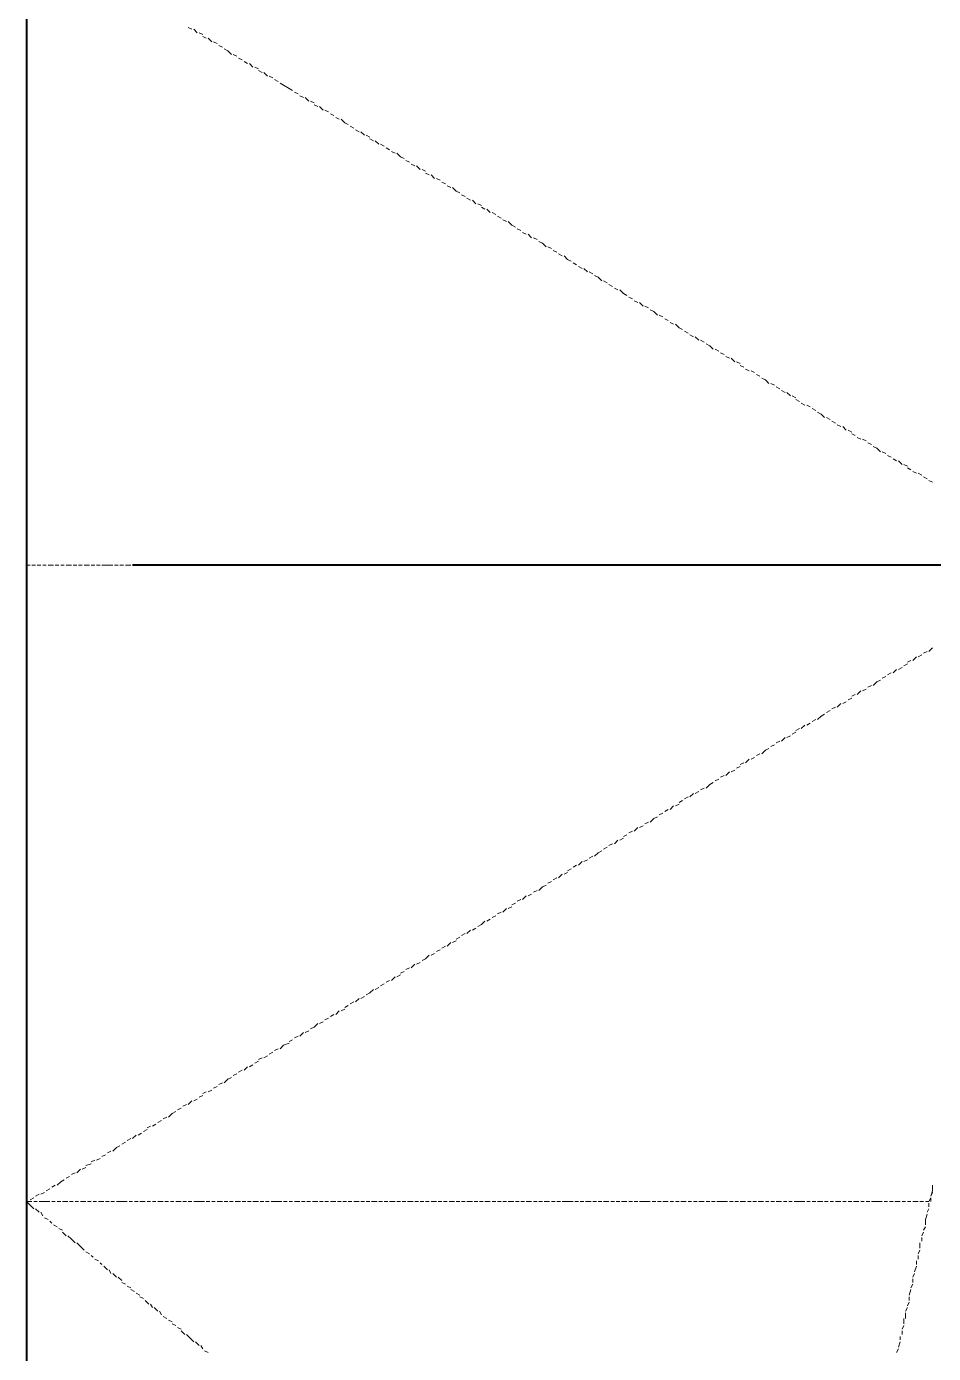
# Model space of a CAD drawing. Extents: x 8 to 21351, y 0 to 420.
# Drawn here: x 15631.99 to 15642.67, y 209.03 to 224.65 of the extents above; entities that cross this region are included whole.
import ezdxf

# ---------------------------------------------------------------- set-up
doc = ezdxf.new("R2010")
doc.units = 0

msp = doc.modelspace()

# ---------------------------------------------------------------- linework, layer by layer
at = {"color": 7, "lineweight": 40}
for p, q in [((15631.993, 262.065), (15631.993, 174.561)), ((15660.759, 218.313), (15633.242, 218.313))]:
    msp.add_line(p, q, dxfattribs=at)
at = {"color": 7, "lineweight": 5}
for p, q in [((15631.993, 224.6), (15631.993, 224.642)), ((15633.898, 224.642), (15633.941, 224.621)), ((15631.993, 224.536), (15631.993, 224.578)), ((15631.993, 224.451), (15631.993, 224.515)), ((15633.962, 224.621), (15634.004, 224.578)), ((15634.025, 224.578), (15634.068, 224.557)), ((15634.068, 224.536), (15634.11, 224.515)), ((15634.131, 224.515), (15634.174, 224.472)), ((15631.993, 224.388), (15631.993, 224.43)), ((15631.993, 224.324), (15631.993, 224.367)), ((15634.195, 224.472), (15634.237, 224.451)), ((15634.258, 224.43), (15634.301, 224.409)), ((15634.322, 224.388), (15634.364, 224.367)), ((15634.364, 224.367), (15634.406, 224.324)), ((15634.428, 224.324), (15634.47, 224.303)), ((15631.993, 224.24), (15631.993, 224.303)), ((15631.993, 224.176), (15631.993, 224.218)), ((15634.491, 224.282), (15634.533, 224.261)), ((15634.555, 224.24), (15634.597, 224.218)), ((15634.618, 224.218), (15634.66, 224.176)), ((15634.682, 224.176), (15634.724, 224.155)), ((15631.993, 224.113), (15631.993, 224.155)), ((15631.993, 224.028), (15631.993, 224.091)), ((15631.993, 223.964), (15631.993, 224.007)), ((15634.724, 224.134), (15634.766, 224.113)), ((15634.787, 224.113), (15634.83, 224.07)), ((15634.851, 224.07), (15634.893, 224.049)), ((15634.914, 224.028), (15634.957, 224.007)), ((15631.993, 223.901), (15631.993, 223.943)), ((15631.993, 223.816), (15631.993, 223.88)), ((15634.978, 223.986), (15635.02, 223.964)), ((15635.02, 223.964), (15635.084, 223.922)), ((15635.084, 223.922), (15635.126, 223.901)), ((15635.147, 223.88), (15635.19, 223.859)), ((15631.993, 223.753), (15631.993, 223.816)), ((15631.993, 223.689), (15631.993, 223.732)), ((15635.211, 223.838), (15635.253, 223.816)), ((15635.274, 223.816), (15635.317, 223.774)), ((15635.338, 223.774), (15635.38, 223.753)), ((15635.38, 223.732), (15635.422, 223.71)), ((15635.444, 223.71), (15635.486, 223.668)), ((15631.993, 223.626), (15631.993, 223.668)), ((15631.993, 223.541), (15631.993, 223.605)), ((15635.507, 223.668), (15635.549, 223.647)), ((15635.571, 223.626), (15635.613, 223.605)), ((15635.634, 223.583), (15635.676, 223.562)), ((15635.698, 223.562), (15635.74, 223.52)), ((15631.993, 223.478), (15631.993, 223.52)), ((15631.993, 223.414), (15631.993, 223.457)), ((15631.993, 223.329), (15631.993, 223.393)), ((15635.74, 223.52), (15635.782, 223.499)), ((15635.803, 223.478), (15635.846, 223.457)), ((15635.867, 223.435), (15635.909, 223.414)), ((15635.93, 223.414), (15635.973, 223.372)), ((15631.993, 223.266), (15631.993, 223.308)), ((15631.993, 223.202), (15631.993, 223.245)), ((15635.994, 223.372), (15636.036, 223.351)), ((15636.036, 223.329), (15636.079, 223.308)), ((15636.1, 223.308), (15636.142, 223.266)), ((15636.163, 223.266), (15636.206, 223.245)), ((15631.993, 223.118), (15631.993, 223.181)), ((15631.993, 223.054), (15631.993, 223.097)), ((15636.227, 223.224), (15636.269, 223.202)), ((15636.29, 223.181), (15636.333, 223.16)), ((15636.354, 223.16), (15636.396, 223.118)), ((15636.396, 223.118), (15636.438, 223.097)), ((15636.46, 223.076), (15636.502, 223.054)), ((15631.993, 222.991), (15631.993, 223.033)), ((15631.993, 222.906), (15631.993, 222.97)), ((15636.523, 223.033), (15636.565, 223.012)), ((15636.587, 223.012), (15636.629, 222.97)), ((15636.65, 222.97), (15636.692, 222.948)), ((15636.692, 222.927), (15636.735, 222.906)), ((15631.993, 222.843), (15631.993, 222.906)), ((15631.993, 222.779), (15631.993, 222.821)), ((15631.993, 222.716), (15631.993, 222.758)), ((15636.756, 222.906), (15636.798, 222.864)), ((15636.819, 222.864), (15636.862, 222.843)), ((15636.883, 222.821), (15636.925, 222.8)), ((15636.946, 222.779), (15636.989, 222.758)), ((15637.01, 222.758), (15637.052, 222.716)), ((15631.993, 222.631), (15631.993, 222.695)), ((15631.993, 222.567), (15631.993, 222.61)), ((15637.052, 222.716), (15637.095, 222.695)), ((15637.116, 222.673), (15637.158, 222.652)), ((15637.179, 222.631), (15637.222, 222.61)), ((15637.243, 222.61), (15637.285, 222.567)), ((15631.993, 222.504), (15631.993, 222.546)), ((15631.993, 222.419), (15631.993, 222.483)), ((15637.306, 222.567), (15637.349, 222.546)), ((15637.349, 222.525), (15637.391, 222.504)), ((15637.412, 222.504), (15637.454, 222.462)), ((15637.476, 222.462), (15637.518, 222.44)), ((15631.993, 222.356), (15631.993, 222.398)), ((15631.993, 222.292), (15631.993, 222.335)), ((15637.539, 222.419), (15637.581, 222.398)), ((15637.603, 222.377), (15637.645, 222.356)), ((15637.666, 222.356), (15637.708, 222.313)), ((15637.708, 222.313), (15637.751, 222.292)), ((15631.993, 222.208), (15631.993, 222.271)), ((15631.993, 222.144), (15631.993, 222.186)), ((15637.772, 222.271), (15637.814, 222.25)), ((15637.835, 222.229), (15637.878, 222.208)), ((15637.899, 222.208), (15637.941, 222.165)), ((15637.962, 222.165), (15638.005, 222.144)), ((15631.993, 222.081), (15631.993, 222.123)), ((15631.993, 221.996), (15631.993, 222.06)), ((15631.993, 221.933), (15631.993, 221.996)), ((15638.026, 222.123), (15638.068, 222.102)), ((15638.068, 222.102), (15638.111, 222.06)), ((15638.132, 222.06), (15638.174, 222.038)), ((15638.195, 222.017), (15638.238, 221.996)), ((15638.259, 221.975), (15638.301, 221.954)), ((15631.993, 221.869), (15631.993, 221.911)), ((15631.993, 221.805), (15631.993, 221.848)), ((15638.322, 221.954), (15638.365, 221.911)), ((15638.365, 221.911), (15638.407, 221.89)), ((15638.428, 221.869), (15638.47, 221.848)), ((15638.492, 221.827), (15638.534, 221.805)), ((15631.993, 221.721), (15631.993, 221.784)), ((15631.993, 221.657), (15631.993, 221.7)), ((15638.555, 221.805), (15638.597, 221.763)), ((15638.619, 221.763), (15638.661, 221.742)), ((15638.682, 221.721), (15638.724, 221.7)), ((15638.724, 221.7), (15638.767, 221.657)), ((15631.993, 221.594), (15631.993, 221.636)), ((15631.993, 221.509), (15631.993, 221.573)), ((15638.788, 221.657), (15638.83, 221.636)), ((15638.851, 221.615), (15638.894, 221.594)), ((15638.915, 221.573), (15638.957, 221.552)), ((15638.978, 221.552), (15639.021, 221.509)), ((15639.021, 221.509), (15639.063, 221.488)), ((15631.993, 221.446), (15631.993, 221.488)), ((15631.993, 221.382), (15631.993, 221.424)), ((15631.993, 221.298), (15631.993, 221.361)), ((15639.084, 221.467), (15639.127, 221.446)), ((15639.148, 221.424), (15639.19, 221.403)), ((15639.211, 221.403), (15639.254, 221.361)), ((15639.275, 221.361), (15639.317, 221.34)), ((15631.993, 221.234), (15631.993, 221.276)), ((15631.993, 221.17), (15631.993, 221.213)), ((15639.338, 221.319), (15639.381, 221.298)), ((15639.381, 221.298), (15639.423, 221.255)), ((15639.444, 221.255), (15639.486, 221.234)), ((15639.508, 221.213), (15639.55, 221.192)), ((15631.993, 221.086), (15631.993, 221.149)), ((15631.993, 221.022), (15631.993, 221.086)), ((15639.571, 221.17), (15639.613, 221.149)), ((15639.635, 221.149), (15639.677, 221.107)), ((15639.677, 221.107), (15639.719, 221.086)), ((15639.74, 221.065), (15639.783, 221.043)), ((15631.993, 220.959), (15631.993, 221.001)), ((15631.993, 220.895), (15631.993, 220.938)), ((15639.804, 221.022), (15639.846, 221.001)), ((15639.867, 221.001), (15639.91, 220.959)), ((15639.931, 220.959), (15639.973, 220.938)), ((15639.994, 220.917), (15640.037, 220.895)), ((15640.037, 220.895), (15640.079, 220.853)), ((15631.993, 220.811), (15631.993, 220.874)), ((15631.993, 220.747), (15631.993, 220.79)), ((15631.993, 220.684), (15631.993, 220.726)), ((15640.1, 220.853), (15640.143, 220.832)), ((15640.164, 220.811), (15640.206, 220.79)), ((15640.227, 220.768), (15640.27, 220.747)), ((15640.291, 220.747), (15640.333, 220.705)), ((15631.993, 220.599), (15631.993, 220.662)), ((15631.993, 220.536), (15631.993, 220.578)), ((15640.354, 220.705), (15640.397, 220.684)), ((15640.397, 220.662), (15640.439, 220.641)), ((15640.46, 220.62), (15640.502, 220.599)), ((15640.524, 220.599), (15640.566, 220.578)), ((15631.993, 220.472), (15631.993, 220.514)), ((15631.993, 220.387), (15631.993, 220.451)), ((15640.587, 220.557), (15640.629, 220.536)), ((15640.651, 220.514), (15640.693, 220.493)), ((15640.693, 220.493), (15640.735, 220.451)), ((15640.756, 220.451), (15640.799, 220.43)), ((15631.993, 220.324), (15631.993, 220.366)), ((15631.993, 220.26), (15631.993, 220.303)), ((15640.82, 220.409), (15640.862, 220.387)), ((15640.883, 220.366), (15640.926, 220.345)), ((15640.947, 220.345), (15640.989, 220.303)), ((15641.01, 220.303), (15641.053, 220.281)), ((15641.053, 220.26), (15641.095, 220.239)), ((15631.993, 220.176), (15631.993, 220.239)), ((15631.993, 220.112), (15631.993, 220.176)), ((15641.116, 220.218), (15641.159, 220.197)), ((15641.18, 220.197), (15641.222, 220.176)), ((15641.243, 220.155), (15641.286, 220.133)), ((15641.307, 220.112), (15641.349, 220.091)), ((15631.993, 220.049), (15631.993, 220.091)), ((15631.993, 219.985), (15631.993, 220.027)), ((15631.993, 219.9), (15631.993, 219.964)), ((15641.349, 220.091), (15641.391, 220.049)), ((15641.413, 220.049), (15641.455, 220.027)), ((15641.476, 220.006), (15641.518, 219.985)), ((15641.54, 219.964), (15641.582, 219.943)), ((15631.993, 219.837), (15631.993, 219.879)), ((15631.993, 219.774), (15631.993, 219.816)), ((15641.603, 219.943), (15641.645, 219.9)), ((15641.667, 219.9), (15641.709, 219.879)), ((15641.709, 219.858), (15641.751, 219.837)), ((15641.772, 219.816), (15641.815, 219.795)), ((15641.836, 219.795), (15641.878, 219.774)), ((15631.993, 219.689), (15631.993, 219.752)), ((15631.993, 219.625), (15631.993, 219.668)), ((15641.899, 219.752), (15641.942, 219.731)), ((15641.963, 219.71), (15642.005, 219.689)), ((15642.005, 219.689), (15642.048, 219.647)), ((15642.069, 219.647), (15642.111, 219.625)), ((15631.993, 219.562), (15631.993, 219.604)), ((15631.993, 219.477), (15631.993, 219.541)), ((15642.132, 219.604), (15642.175, 219.583)), ((15642.196, 219.562), (15642.238, 219.541)), ((15642.259, 219.541), (15642.302, 219.498)), ((15642.323, 219.498), (15642.365, 219.477)), ((15631.993, 219.414), (15631.993, 219.456)), ((15631.993, 219.35), (15631.993, 219.393)), ((15631.993, 219.266), (15631.993, 219.329)), ((15642.365, 219.456), (15642.407, 219.435)), ((15642.429, 219.414), (15642.471, 219.393)), ((15642.492, 219.393), (15642.534, 219.371)), ((15642.556, 219.35), (15642.598, 219.329)), ((15631.993, 219.202), (15631.993, 219.266)), ((15631.993, 219.138), (15631.993, 219.181)), ((15642.619, 219.308), (15642.661, 219.287)), ((15631.993, 219.075), (15631.993, 219.117)), ((15631.993, 218.99), (15631.993, 219.054)), ((15631.993, 218.927), (15631.993, 218.969)), ((15631.993, 218.863), (15631.993, 218.906)), ((15631.993, 218.779), (15631.993, 218.842)), ((15631.993, 218.715), (15631.993, 218.757)), ((15631.993, 218.652), (15631.993, 218.694)), ((15631.993, 218.567), (15631.993, 218.631)), ((15631.993, 218.504), (15631.993, 218.546)), ((15631.993, 218.44), (15631.993, 218.482)), ((15631.993, 218.355), (15631.993, 218.419)), ((15631.993, 218.313), (15631.993, 218.355)), ((15632.036, 218.313), (15631.993, 218.313)), ((15631.993, 218.313), (15631.993, 218.271)), ((15631.993, 218.25), (15631.993, 218.207)), ((15632.099, 218.313), (15632.057, 218.313)), ((15632.163, 218.313), (15632.12, 218.313)), ((15632.226, 218.313), (15632.184, 218.313)), ((15632.311, 218.313), (15632.247, 218.313)), ((15632.374, 218.313), (15632.332, 218.313)), ((15632.438, 218.313), (15632.396, 218.313)), ((15632.523, 218.313), (15632.459, 218.313)), ((15632.586, 218.313), (15632.544, 218.313)), ((15632.65, 218.313), (15632.607, 218.313)), ((15632.734, 218.313), (15632.671, 218.313)), ((15632.798, 218.313), (15632.755, 218.313)), ((15632.861, 218.313), (15632.819, 218.313)), ((15632.946, 218.313), (15632.882, 218.313)), ((15633.009, 218.313), (15632.946, 218.313)), ((15633.073, 218.313), (15633.031, 218.313)), ((15633.136, 218.313), (15633.094, 218.313)), ((15633.221, 218.313), (15633.158, 218.313)), ((15633.285, 218.313), (15633.242, 218.313)), ((15633.348, 218.313), (15633.306, 218.313)), ((15633.433, 218.313), (15633.369, 218.313)), ((15633.496, 218.313), (15633.454, 218.313)), ((15633.56, 218.313), (15633.517, 218.313)), ((15633.644, 218.313), (15633.581, 218.313)), ((15633.708, 218.313), (15633.666, 218.313)), ((15633.771, 218.313), (15633.729, 218.313)), ((15633.856, 218.313), (15633.793, 218.313)), ((15633.92, 218.313), (15633.856, 218.313)), ((15633.983, 218.313), (15633.941, 218.313)), ((15634.047, 218.313), (15634.004, 218.313)), ((15634.131, 218.313), (15634.068, 218.313)), ((15634.195, 218.313), (15634.152, 218.313)), ((15634.258, 218.313), (15634.216, 218.313)), ((15634.343, 218.313), (15634.279, 218.313)), ((15634.406, 218.313), (15634.364, 218.313)), ((15634.47, 218.313), (15634.428, 218.313)), ((15634.555, 218.313), (15634.491, 218.313)), ((15634.618, 218.313), (15634.576, 218.313)), ((15634.682, 218.313), (15634.639, 218.313)), ((15634.766, 218.313), (15634.703, 218.313)), ((15634.83, 218.313), (15634.766, 218.313)), ((15634.893, 218.313), (15634.851, 218.313)), ((15634.957, 218.313), (15634.914, 218.313)), ((15635.041, 218.313), (15634.978, 218.313)), ((15635.105, 218.313), (15635.063, 218.313)), ((15635.168, 218.313), (15635.126, 218.313)), ((15635.253, 218.313), (15635.19, 218.313)), ((15635.317, 218.313), (15635.274, 218.313)), ((15635.38, 218.313), (15635.338, 218.313)), ((15635.465, 218.313), (15635.401, 218.313)), ((15635.528, 218.313), (15635.486, 218.313)), ((15635.592, 218.313), (15635.549, 218.313)), ((15635.676, 218.313), (15635.613, 218.313)), ((15635.74, 218.313), (15635.676, 218.313)), ((15635.803, 218.313), (15635.761, 218.313)), ((15635.867, 218.313), (15635.825, 218.313)), ((15635.952, 218.313), (15635.888, 218.313)), ((15636.015, 218.313), (15635.973, 218.313)), ((15636.079, 218.313), (15636.036, 218.313)), ((15636.163, 218.313), (15636.1, 218.313)), ((15636.227, 218.313), (15636.184, 218.313)), ((15636.29, 218.313), (15636.248, 218.313)), ((15636.375, 218.313), (15636.311, 218.313)), ((15636.438, 218.313), (15636.396, 218.313)), ((15636.502, 218.313), (15636.46, 218.313)), ((15636.587, 218.313), (15636.523, 218.313)), ((15636.65, 218.313), (15636.587, 218.313)), ((15636.714, 218.313), (15636.671, 218.313)), ((15636.777, 218.313), (15636.735, 218.313)), ((15636.862, 218.313), (15636.798, 218.313)), ((15636.925, 218.313), (15636.883, 218.313)), ((15636.989, 218.313), (15636.946, 218.313)), ((15637.073, 218.313), (15637.01, 218.313)), ((15637.137, 218.313), (15637.095, 218.313)), ((15637.2, 218.313), (15637.158, 218.313)), ((15637.285, 218.313), (15637.222, 218.313)), ((15637.349, 218.313), (15637.306, 218.313)), ((15637.412, 218.313), (15637.37, 218.313)), ((15637.497, 218.313), (15637.433, 218.313)), ((15637.56, 218.313), (15637.497, 218.313)), ((15637.624, 218.313), (15637.581, 218.313)), ((15637.687, 218.313), (15637.645, 218.313)), ((15637.772, 218.313), (15637.708, 218.313)), ((15637.835, 218.313), (15637.793, 218.313)), ((15637.899, 218.313), (15637.857, 218.313)), ((15637.984, 218.313), (15637.92, 218.313)), ((15638.047, 218.313), (15638.005, 218.313)), ((15638.111, 218.313), (15638.068, 218.313)), ((15638.195, 218.313), (15638.132, 218.313)), ((15638.259, 218.313), (15638.216, 218.313)), ((15638.322, 218.313), (15638.28, 218.313)), ((15638.407, 218.313), (15638.343, 218.313)), ((15638.47, 218.313), (15638.407, 218.313)), ((15638.534, 218.313), (15638.492, 218.313)), ((15638.597, 218.313), (15638.555, 218.313)), ((15638.682, 218.313), (15638.619, 218.313)), ((15638.746, 218.313), (15638.703, 218.313)), ((15638.809, 218.313), (15638.767, 218.313)), ((15638.894, 218.313), (15638.83, 218.313)), ((15638.957, 218.313), (15638.915, 218.313)), ((15639.021, 218.313), (15638.978, 218.313)), ((15639.105, 218.313), (15639.042, 218.313)), ((15639.169, 218.313), (15639.127, 218.313)), ((15639.232, 218.313), (15639.19, 218.313)), ((15639.296, 218.313), (15639.254, 218.313)), ((15639.381, 218.313), (15639.317, 218.313)), ((15639.444, 218.313), (15639.402, 218.313)), ((15639.508, 218.313), (15639.465, 218.313)), ((15639.592, 218.313), (15639.529, 218.313)), ((15639.656, 218.313), (15639.613, 218.313)), ((15639.719, 218.313), (15639.677, 218.313)), ((15639.804, 218.313), (15639.74, 218.313)), ((15639.867, 218.313), (15639.825, 218.313)), ((15639.931, 218.313), (15639.889, 218.313)), ((15640.016, 218.313), (15639.952, 218.313)), ((15640.079, 218.313), (15640.037, 218.313)), ((15640.143, 218.313), (15640.1, 218.313)), ((15640.206, 218.313), (15640.164, 218.313)), ((15640.291, 218.313), (15640.227, 218.313)), ((15640.354, 218.313), (15640.312, 218.313)), ((15640.418, 218.313), (15640.375, 218.313)), ((15640.502, 218.313), (15640.439, 218.313)), ((15640.566, 218.313), (15640.524, 218.313)), ((15640.629, 218.313), (15640.587, 218.313)), ((15640.714, 218.313), (15640.651, 218.313)), ((15640.778, 218.313), (15640.735, 218.313)), ((15640.841, 218.313), (15640.799, 218.313)), ((15640.926, 218.313), (15640.862, 218.313)), ((15640.989, 218.313), (15640.947, 218.313)), ((15641.053, 218.313), (15641.01, 218.313)), ((15641.116, 218.313), (15641.074, 218.313)), ((15641.201, 218.313), (15641.137, 218.313)), ((15641.264, 218.313), (15641.222, 218.313)), ((15641.328, 218.313), (15641.286, 218.313)), ((15641.413, 218.313), (15641.349, 218.313)), ((15641.476, 218.313), (15641.434, 218.313)), ((15641.54, 218.313), (15641.497, 218.313)), ((15641.624, 218.313), (15641.561, 218.313)), ((15641.688, 218.313), (15641.645, 218.313)), ((15641.751, 218.313), (15641.709, 218.313)), ((15641.836, 218.313), (15641.772, 218.313)), ((15641.899, 218.313), (15641.836, 218.313)), ((15641.963, 218.313), (15641.921, 218.313)), ((15642.026, 218.313), (15641.984, 218.313)), ((15642.111, 218.313), (15642.048, 218.313)), ((15642.175, 218.313), (15642.132, 218.313)), ((15642.238, 218.313), (15642.196, 218.313)), ((15642.323, 218.313), (15642.259, 218.313)), ((15642.386, 218.313), (15642.344, 218.313)), ((15642.45, 218.313), (15642.407, 218.313)), ((15642.534, 218.313), (15642.471, 218.313)), ((15642.598, 218.313), (15642.556, 218.313)), ((15642.661, 218.313), (15642.619, 218.313)), ((15631.993, 218.186), (15631.993, 218.144)), ((15631.993, 218.123), (15631.993, 218.059)), ((15631.993, 218.038), (15631.993, 217.995)), ((15631.993, 217.974), (15631.993, 217.932)), ((15631.993, 217.911), (15631.993, 217.847)), ((15631.993, 217.826), (15631.993, 217.784)), ((15631.993, 217.763), (15631.993, 217.72)), ((15631.993, 217.699), (15631.993, 217.636)), ((15631.993, 217.636), (15631.993, 217.572)), ((15631.993, 217.551), (15631.993, 217.509)), ((15631.993, 217.488), (15631.993, 217.445)), ((15631.993, 217.424), (15631.993, 217.361)), ((15631.993, 217.339), (15631.993, 217.297)), ((15642.556, 217.276), (15642.598, 217.297)), ((15642.619, 217.297), (15642.661, 217.339)), ((15631.993, 217.276), (15631.993, 217.233)), ((15631.993, 217.212), (15631.993, 217.149)), ((15642.323, 217.128), (15642.365, 217.149)), ((15642.365, 217.17), (15642.407, 217.191)), ((15642.429, 217.191), (15642.471, 217.233)), ((15642.492, 217.233), (15642.534, 217.255)), ((15631.993, 217.128), (15631.993, 217.085)), ((15631.993, 217.064), (15631.993, 217.022)), ((15631.993, 217.001), (15631.993, 216.937)), ((15642.069, 216.98), (15642.111, 217.001)), ((15642.132, 217.022), (15642.175, 217.043)), ((15642.196, 217.043), (15642.238, 217.085)), ((15642.259, 217.085), (15642.302, 217.107)), ((15631.993, 216.916), (15631.993, 216.874)), ((15631.993, 216.852), (15631.993, 216.81)), ((15641.772, 216.789), (15641.815, 216.831)), ((15641.836, 216.831), (15641.878, 216.852)), ((15641.899, 216.874), (15641.942, 216.895)), ((15641.963, 216.895), (15642.005, 216.937)), ((15642.005, 216.937), (15642.048, 216.958)), ((15631.993, 216.789), (15631.993, 216.726)), ((15631.993, 216.726), (15631.993, 216.662)), ((15641.54, 216.641), (15641.582, 216.683)), ((15641.603, 216.683), (15641.645, 216.704)), ((15641.667, 216.726), (15641.709, 216.747)), ((15641.709, 216.768), (15641.751, 216.789)), ((15631.993, 216.641), (15631.993, 216.599)), ((15631.993, 216.577), (15631.993, 216.535)), ((15631.993, 216.514), (15631.993, 216.45)), ((15641.307, 216.493), (15641.349, 216.535)), ((15641.349, 216.535), (15641.391, 216.556)), ((15641.413, 216.577), (15641.455, 216.599)), ((15641.476, 216.62), (15641.518, 216.641)), ((15631.993, 216.429), (15631.993, 216.387)), ((15631.993, 216.366), (15631.993, 216.323)), ((15641.053, 216.366), (15641.095, 216.387)), ((15641.116, 216.387), (15641.159, 216.429)), ((15641.18, 216.429), (15641.222, 216.45)), ((15641.243, 216.471), (15641.286, 216.493)), ((15631.993, 216.302), (15631.993, 216.239)), ((15631.993, 216.218), (15631.993, 216.175)), ((15640.756, 216.175), (15640.799, 216.196)), ((15640.82, 216.218), (15640.862, 216.239)), ((15640.883, 216.239), (15640.926, 216.281)), ((15640.947, 216.281), (15640.989, 216.302)), ((15641.01, 216.323), (15641.053, 216.345)), ((15631.993, 216.154), (15631.993, 216.112)), ((15631.993, 216.09), (15631.993, 216.027)), ((15640.524, 216.027), (15640.566, 216.048)), ((15640.587, 216.069), (15640.629, 216.09)), ((15640.651, 216.09), (15640.693, 216.133)), ((15640.693, 216.133), (15640.735, 216.154)), ((15631.993, 216.006), (15631.993, 215.964)), ((15631.993, 215.942), (15631.993, 215.9)), ((15640.291, 215.879), (15640.333, 215.9)), ((15640.354, 215.921), (15640.397, 215.942)), ((15640.397, 215.964), (15640.439, 215.985)), ((15640.46, 215.985), (15640.502, 216.027)), ((15631.993, 215.879), (15631.993, 215.815)), ((15631.993, 215.815), (15631.993, 215.752)), ((15631.993, 215.731), (15631.993, 215.688)), ((15639.994, 215.688), (15640.037, 215.731)), ((15640.037, 215.731), (15640.079, 215.752)), ((15640.1, 215.773), (15640.143, 215.794)), ((15640.164, 215.815), (15640.206, 215.836)), ((15640.227, 215.836), (15640.27, 215.879)), ((15631.993, 215.667), (15631.993, 215.625)), ((15631.993, 215.604), (15631.993, 215.54)), ((15639.74, 215.561), (15639.783, 215.583)), ((15639.804, 215.583), (15639.846, 215.625)), ((15639.867, 215.625), (15639.91, 215.646)), ((15639.931, 215.667), (15639.973, 215.688)), ((15631.993, 215.519), (15631.993, 215.477)), ((15631.993, 215.456), (15631.993, 215.413)), ((15639.508, 215.413), (15639.55, 215.434)), ((15639.571, 215.434), (15639.613, 215.477)), ((15639.635, 215.477), (15639.677, 215.498)), ((15639.677, 215.519), (15639.719, 215.54)), ((15631.993, 215.392), (15631.993, 215.328)), ((15631.993, 215.307), (15631.993, 215.265)), ((15639.275, 215.265), (15639.317, 215.286)), ((15639.338, 215.286), (15639.381, 215.328)), ((15639.381, 215.328), (15639.423, 215.35)), ((15639.444, 215.371), (15639.486, 215.392)), ((15631.993, 215.244), (15631.993, 215.202)), ((15631.993, 215.18), (15631.993, 215.117)), ((15639.021, 215.117), (15639.063, 215.138)), ((15639.084, 215.159), (15639.127, 215.18)), ((15639.148, 215.18), (15639.19, 215.223)), ((15639.211, 215.223), (15639.254, 215.244)), ((15631.993, 215.096), (15631.993, 215.053)), ((15631.993, 215.032), (15631.993, 214.99)), ((15631.993, 214.969), (15631.993, 214.905)), ((15638.724, 214.926), (15638.767, 214.947)), ((15638.788, 214.969), (15638.83, 214.99)), ((15638.851, 215.011), (15638.894, 215.032)), ((15638.915, 215.032), (15638.957, 215.075)), ((15638.978, 215.075), (15639.021, 215.096)), ((15631.993, 214.905), (15631.993, 214.842)), ((15631.993, 214.821), (15631.993, 214.778)), ((15638.492, 214.778), (15638.534, 214.821)), ((15638.555, 214.821), (15638.597, 214.842)), ((15638.619, 214.863), (15638.661, 214.884)), ((15638.682, 214.884), (15638.724, 214.926)), ((15631.993, 214.757), (15631.993, 214.715)), ((15631.993, 214.693), (15631.993, 214.63)), ((15638.259, 214.63), (15638.301, 214.672)), ((15638.322, 214.672), (15638.365, 214.693)), ((15638.365, 214.715), (15638.407, 214.736)), ((15638.428, 214.757), (15638.47, 214.778)), ((15631.993, 214.609), (15631.993, 214.566)), ((15631.993, 214.545), (15631.993, 214.503)), ((15631.993, 214.482), (15631.993, 214.418)), ((15637.962, 214.461), (15638.005, 214.482)), ((15638.026, 214.482), (15638.068, 214.524)), ((15638.068, 214.524), (15638.111, 214.545)), ((15638.132, 214.566), (15638.174, 214.588)), ((15638.195, 214.609), (15638.238, 214.63)), ((15631.993, 214.397), (15631.993, 214.355)), ((15631.993, 214.334), (15631.993, 214.291)), ((15637.708, 214.312), (15637.751, 214.334)), ((15637.772, 214.355), (15637.814, 214.376)), ((15637.835, 214.376), (15637.878, 214.418)), ((15637.899, 214.418), (15637.941, 214.44)), ((15631.993, 214.27), (15631.993, 214.207)), ((15631.993, 214.185), (15631.993, 214.143)), ((15637.476, 214.164), (15637.518, 214.185)), ((15637.539, 214.207), (15637.581, 214.228)), ((15637.603, 214.228), (15637.645, 214.27)), ((15637.666, 214.27), (15637.708, 214.291)), ((15631.993, 214.122), (15631.993, 214.08)), ((15631.993, 214.059), (15631.993, 213.995)), ((15637.179, 213.974), (15637.222, 214.016)), ((15637.243, 214.016), (15637.285, 214.037)), ((15637.306, 214.059), (15637.349, 214.08)), ((15637.349, 214.08), (15637.391, 214.122)), ((15637.412, 214.122), (15637.454, 214.143)), ((15631.993, 213.995), (15631.993, 213.931)), ((15631.993, 213.91), (15631.993, 213.868)), ((15636.946, 213.826), (15636.989, 213.868)), ((15637.01, 213.868), (15637.052, 213.889)), ((15637.052, 213.91), (15637.095, 213.931)), ((15637.116, 213.953), (15637.158, 213.974)), ((15631.993, 213.847), (15631.993, 213.804)), ((15631.993, 213.783), (15631.993, 213.72)), ((15631.993, 213.699), (15631.993, 213.656)), ((15636.692, 213.678), (15636.735, 213.72)), ((15636.756, 213.72), (15636.798, 213.741)), ((15636.819, 213.762), (15636.862, 213.783)), ((15636.883, 213.804), (15636.925, 213.826)), ((15631.993, 213.635), (15631.993, 213.593)), ((15631.993, 213.572), (15631.993, 213.508)), ((15636.46, 213.55), (15636.502, 213.572)), ((15636.523, 213.572), (15636.565, 213.614)), ((15636.587, 213.614), (15636.629, 213.635)), ((15636.65, 213.656), (15636.692, 213.678)), ((15631.993, 213.487), (15631.993, 213.445)), ((15631.993, 213.423), (15631.993, 213.381)), ((15636.227, 213.402), (15636.269, 213.423)), ((15636.29, 213.423), (15636.333, 213.466)), ((15636.354, 213.466), (15636.396, 213.487)), ((15636.396, 213.508), (15636.438, 213.529)), ((15631.993, 213.36), (15631.993, 213.297)), ((15631.993, 213.275), (15631.993, 213.233)), ((15635.93, 213.212), (15635.973, 213.233)), ((15635.994, 213.254), (15636.036, 213.275)), ((15636.036, 213.275), (15636.079, 213.318)), ((15636.1, 213.318), (15636.142, 213.339)), ((15636.163, 213.36), (15636.206, 213.381)), ((15631.993, 213.212), (15631.993, 213.169)), ((15631.993, 213.148), (15631.993, 213.085)), ((15631.993, 213.085), (15631.993, 213.021)), ((15635.698, 213.064), (15635.74, 213.085)), ((15635.74, 213.106), (15635.782, 213.127)), ((15635.803, 213.148), (15635.846, 213.169)), ((15635.867, 213.169), (15635.909, 213.212)), ((15631.993, 213), (15631.993, 212.958)), ((15631.993, 212.937), (15631.993, 212.894)), ((15635.38, 212.873), (15635.422, 212.916)), ((15635.444, 212.916), (15635.486, 212.937)), ((15635.507, 212.958), (15635.549, 212.979)), ((15635.571, 213), (15635.613, 213.021)), ((15635.634, 213.021), (15635.676, 213.064)), ((15631.993, 212.873), (15631.993, 212.81)), ((15631.993, 212.788), (15631.993, 212.746)), ((15635.147, 212.746), (15635.19, 212.767)), ((15635.211, 212.767), (15635.253, 212.81)), ((15635.274, 212.81), (15635.317, 212.831)), ((15635.338, 212.852), (15635.38, 212.873)), ((15631.993, 212.725), (15631.993, 212.683)), ((15631.993, 212.661), (15631.993, 212.598)), ((15634.914, 212.598), (15634.957, 212.619)), ((15634.978, 212.619), (15635.02, 212.661)), ((15635.02, 212.661), (15635.084, 212.683)), ((15635.084, 212.704), (15635.126, 212.725)), ((15631.993, 212.577), (15631.993, 212.535)), ((15631.993, 212.513), (15631.993, 212.471)), ((15631.993, 212.45), (15631.993, 212.386)), ((15634.682, 212.45), (15634.724, 212.471)), ((15634.724, 212.492), (15634.766, 212.513)), ((15634.787, 212.513), (15634.83, 212.535)), ((15634.851, 212.556), (15634.893, 212.577)), ((15631.993, 212.365), (15631.993, 212.323)), ((15631.993, 212.302), (15631.993, 212.259)), ((15634.428, 212.302), (15634.47, 212.323)), ((15634.491, 212.344), (15634.533, 212.365)), ((15634.555, 212.365), (15634.597, 212.407)), ((15634.618, 212.407), (15634.66, 212.429)), ((15631.993, 212.238), (15631.993, 212.175)), ((15631.993, 212.175), (15631.993, 212.111)), ((15634.195, 212.154), (15634.237, 212.175)), ((15634.258, 212.196), (15634.301, 212.217)), ((15634.322, 212.217), (15634.364, 212.259)), ((15634.364, 212.259), (15634.406, 212.28)), ((15631.993, 212.09), (15631.993, 212.048)), ((15631.993, 212.026), (15631.993, 211.984)), ((15633.898, 211.963), (15633.941, 212.005)), ((15633.962, 212.005), (15634.004, 212.026)), ((15634.025, 212.048), (15634.068, 212.069)), ((15634.068, 212.09), (15634.11, 212.111)), ((15634.131, 212.111), (15634.174, 212.132)), ((15631.993, 211.963), (15631.993, 211.899)), ((15631.993, 211.878), (15631.993, 211.836)), ((15633.666, 211.815), (15633.708, 211.857)), ((15633.708, 211.857), (15633.75, 211.878)), ((15633.771, 211.899), (15633.814, 211.921)), ((15633.835, 211.942), (15633.877, 211.963)), ((15631.993, 211.815), (15631.993, 211.773)), ((15631.993, 211.751), (15631.993, 211.688)), ((15631.993, 211.667), (15631.993, 211.624)), ((15633.369, 211.645), (15633.412, 211.667)), ((15633.412, 211.688), (15633.454, 211.709)), ((15633.475, 211.709), (15633.517, 211.73)), ((15633.539, 211.751), (15633.581, 211.773)), ((15633.602, 211.794), (15633.644, 211.815)), ((15631.993, 211.603), (15631.993, 211.561)), ((15631.993, 211.54), (15631.993, 211.476)), ((15633.115, 211.497), (15633.158, 211.518)), ((15633.179, 211.54), (15633.221, 211.561)), ((15633.242, 211.561), (15633.285, 211.603)), ((15633.306, 211.603), (15633.348, 211.624)), ((15631.993, 211.455), (15631.993, 211.413)), ((15631.993, 211.392), (15631.993, 211.349)), ((15632.882, 211.349), (15632.925, 211.37)), ((15632.946, 211.392), (15632.988, 211.413)), ((15633.009, 211.413), (15633.052, 211.455)), ((15633.052, 211.455), (15633.094, 211.476)), ((15631.993, 211.328), (15631.993, 211.264)), ((15631.993, 211.264), (15631.993, 211.201)), ((15632.586, 211.159), (15632.628, 211.201)), ((15632.65, 211.201), (15632.692, 211.222)), ((15632.692, 211.243), (15632.755, 211.264)), ((15632.755, 211.286), (15632.798, 211.307)), ((15632.819, 211.307), (15632.861, 211.328)), ((15631.993, 211.18), (15631.993, 211.137)), ((15631.993, 211.116), (15631.993, 211.074)), ((15631.993, 211.053), (15631.993, 210.989)), ((15632.353, 211.011), (15632.396, 211.053)), ((15632.396, 211.053), (15632.438, 211.074)), ((15632.459, 211.095), (15632.501, 211.116)), ((15632.523, 211.137), (15632.565, 211.159)), ((15631.993, 210.968), (15631.993, 210.926)), ((15631.993, 210.905), (15631.993, 210.862)), ((15632.099, 210.883), (15632.142, 210.905)), ((15632.163, 210.905), (15632.205, 210.926)), ((15632.226, 210.947), (15632.269, 210.968)), ((15632.29, 210.989), (15632.332, 211.011)), ((15642.661, 210.947), (15642.64, 210.883)), ((15642.64, 210.883), (15642.661, 210.926)), ((15642.661, 211.011), (15642.661, 210.968)), ((15642.661, 210.947), (15642.661, 210.989)), ((15631.993, 210.841), (15631.993, 210.778)), ((15631.993, 210.82), (15632.057, 210.82)), ((15632.036, 210.778), (15631.993, 210.82)), ((15631.993, 210.82), (15632.036, 210.82)), ((15631.993, 210.756), (15631.993, 210.714)), ((15632.036, 210.841), (15632.078, 210.862)), ((15632.078, 210.735), (15632.036, 210.778)), ((15632.078, 210.82), (15632.12, 210.82)), ((15632.142, 210.693), (15632.099, 210.735)), ((15632.142, 210.82), (15632.205, 210.82)), ((15632.205, 210.82), (15632.269, 210.82)), ((15632.29, 210.82), (15632.332, 210.82)), ((15632.353, 210.82), (15632.396, 210.82)), ((15632.417, 210.82), (15632.48, 210.82)), ((15632.501, 210.82), (15632.544, 210.82)), ((15632.565, 210.82), (15632.607, 210.82)), ((15632.628, 210.82), (15632.692, 210.82)), ((15632.713, 210.82), (15632.755, 210.82)), ((15632.777, 210.82), (15632.819, 210.82)), ((15632.84, 210.82), (15632.904, 210.82)), ((15632.925, 210.82), (15632.967, 210.82)), ((15632.988, 210.82), (15633.031, 210.82)), ((15633.052, 210.82), (15633.115, 210.82)), ((15633.115, 210.82), (15633.179, 210.82)), ((15633.2, 210.82), (15633.242, 210.82)), ((15633.263, 210.82), (15633.306, 210.82)), ((15633.327, 210.82), (15633.39, 210.82)), ((15633.412, 210.82), (15633.454, 210.82)), ((15633.475, 210.82), (15633.517, 210.82)), ((15633.539, 210.82), (15633.602, 210.82)), ((15633.623, 210.82), (15633.666, 210.82)), ((15633.687, 210.82), (15633.729, 210.82)), ((15633.75, 210.82), (15633.814, 210.82)), ((15633.835, 210.82), (15633.877, 210.82)), ((15633.898, 210.82), (15633.941, 210.82)), ((15633.962, 210.82), (15634.025, 210.82)), ((15634.025, 210.82), (15634.089, 210.82)), ((15634.11, 210.82), (15634.152, 210.82)), ((15634.174, 210.82), (15634.216, 210.82)), ((15634.237, 210.82), (15634.301, 210.82)), ((15634.322, 210.82), (15634.364, 210.82)), ((15634.385, 210.82), (15634.428, 210.82)), ((15634.449, 210.82), (15634.512, 210.82)), ((15634.533, 210.82), (15634.576, 210.82)), ((15634.597, 210.82), (15634.639, 210.82)), ((15634.66, 210.82), (15634.724, 210.82)), ((15634.745, 210.82), (15634.787, 210.82)), ((15634.809, 210.82), (15634.851, 210.82)), ((15634.872, 210.82), (15634.936, 210.82)), ((15634.936, 210.82), (15634.999, 210.82)), ((15635.02, 210.82), (15635.063, 210.82)), ((15635.084, 210.82), (15635.126, 210.82)), ((15635.147, 210.82), (15635.211, 210.82)), ((15635.232, 210.82), (15635.274, 210.82)), ((15635.295, 210.82), (15635.338, 210.82)), ((15635.359, 210.82), (15635.422, 210.82)), ((15635.444, 210.82), (15635.486, 210.82)), ((15635.507, 210.82), (15635.549, 210.82)), ((15635.571, 210.82), (15635.634, 210.82)), ((15635.655, 210.82), (15635.698, 210.82)), ((15635.719, 210.82), (15635.761, 210.82)), ((15635.782, 210.82), (15635.825, 210.82)), ((15635.846, 210.82), (15635.909, 210.82)), ((15635.93, 210.82), (15635.973, 210.82)), ((15635.994, 210.82), (15636.036, 210.82)), ((15636.057, 210.82), (15636.121, 210.82)), ((15636.142, 210.82), (15636.184, 210.82)), ((15636.206, 210.82), (15636.248, 210.82)), ((15636.269, 210.82), (15636.333, 210.82)), ((15636.354, 210.82), (15636.396, 210.82)), ((15636.417, 210.82), (15636.46, 210.82)), ((15636.481, 210.82), (15636.544, 210.82)), ((15636.565, 210.82), (15636.608, 210.82)), ((15636.629, 210.82), (15636.671, 210.82)), ((15636.692, 210.82), (15636.735, 210.82)), ((15636.756, 210.82), (15636.819, 210.82)), ((15636.841, 210.82), (15636.883, 210.82)), ((15636.904, 210.82), (15636.946, 210.82)), ((15636.968, 210.82), (15637.031, 210.82)), ((15637.052, 210.82), (15637.095, 210.82)), ((15637.116, 210.82), (15637.158, 210.82)), ((15637.179, 210.82), (15637.243, 210.82)), ((15637.264, 210.82), (15637.306, 210.82)), ((15637.327, 210.82), (15637.37, 210.82)), ((15637.391, 210.82), (15637.454, 210.82)), ((15637.476, 210.82), (15637.518, 210.82)), ((15637.539, 210.82), (15637.581, 210.82)), ((15637.603, 210.82), (15637.645, 210.82)), ((15637.666, 210.82), (15637.73, 210.82)), ((15637.751, 210.82), (15637.793, 210.82)), ((15637.814, 210.82), (15637.857, 210.82)), ((15637.878, 210.82), (15637.941, 210.82)), ((15637.962, 210.82), (15638.005, 210.82)), ((15638.026, 210.82), (15638.068, 210.82)), ((15638.089, 210.82), (15638.153, 210.82)), ((15638.174, 210.82), (15638.216, 210.82)), ((15638.238, 210.82), (15638.28, 210.82)), ((15638.301, 210.82), (15638.365, 210.82)), ((15638.365, 210.82), (15638.428, 210.82)), ((15638.449, 210.82), (15638.492, 210.82)), ((15638.513, 210.82), (15638.555, 210.82)), ((15638.576, 210.82), (15638.64, 210.82)), ((15638.661, 210.82), (15638.703, 210.82)), ((15638.724, 210.82), (15638.767, 210.82)), ((15638.788, 210.82), (15638.851, 210.82)), ((15638.873, 210.82), (15638.915, 210.82)), ((15638.936, 210.82), (15638.978, 210.82)), ((15639, 210.82), (15639.063, 210.82)), ((15639.084, 210.82), (15639.127, 210.82)), ((15639.148, 210.82), (15639.19, 210.82)), ((15639.211, 210.82), (15639.275, 210.82)), ((15639.275, 210.82), (15639.338, 210.82)), ((15639.359, 210.82), (15639.402, 210.82)), ((15639.423, 210.82), (15639.465, 210.82)), ((15639.486, 210.82), (15639.55, 210.82)), ((15639.571, 210.82), (15639.613, 210.82)), ((15639.635, 210.82), (15639.677, 210.82)), ((15639.698, 210.82), (15639.762, 210.82)), ((15639.783, 210.82), (15639.825, 210.82)), ((15639.846, 210.82), (15639.889, 210.82)), ((15639.91, 210.82), (15639.973, 210.82)), ((15639.994, 210.82), (15640.037, 210.82)), ((15640.058, 210.82), (15640.1, 210.82)), ((15640.121, 210.82), (15640.185, 210.82)), ((15640.185, 210.82), (15640.248, 210.82)), ((15640.27, 210.82), (15640.312, 210.82)), ((15640.333, 210.82), (15640.375, 210.82)), ((15640.397, 210.82), (15640.46, 210.82)), ((15640.481, 210.82), (15640.524, 210.82)), ((15640.545, 210.82), (15640.587, 210.82)), ((15640.608, 210.82), (15640.672, 210.82)), ((15640.693, 210.82), (15640.735, 210.82)), ((15640.756, 210.82), (15640.799, 210.82)), ((15640.82, 210.82), (15640.883, 210.82)), ((15640.905, 210.82), (15640.947, 210.82)), ((15640.968, 210.82), (15641.01, 210.82)), ((15641.032, 210.82), (15641.095, 210.82)), ((15641.095, 210.82), (15641.159, 210.82)), ((15641.18, 210.82), (15641.222, 210.82)), ((15641.243, 210.82), (15641.286, 210.82)), ((15641.307, 210.82), (15641.37, 210.82)), ((15641.391, 210.82), (15641.434, 210.82)), ((15641.455, 210.82), (15641.497, 210.82)), ((15641.518, 210.82), (15641.582, 210.82)), ((15641.603, 210.82), (15641.645, 210.82)), ((15641.667, 210.82), (15641.709, 210.82)), ((15641.73, 210.82), (15641.794, 210.82)), ((15641.815, 210.82), (15641.857, 210.82)), ((15641.878, 210.82), (15641.921, 210.82)), ((15641.942, 210.82), (15642.005, 210.82)), ((15642.005, 210.82), (15642.069, 210.82)), ((15642.09, 210.82), (15642.132, 210.82)), ((15642.153, 210.82), (15642.196, 210.82)), ((15642.217, 210.82), (15642.28, 210.82)), ((15642.302, 210.82), (15642.344, 210.82)), ((15642.365, 210.82), (15642.407, 210.82)), ((15642.429, 210.82), (15642.492, 210.82)), ((15642.513, 210.82), (15642.556, 210.82)), ((15642.577, 210.82), (15642.619, 210.82)), ((15642.619, 210.735), (15642.598, 210.693)), ((15642.619, 210.82), (15642.64, 210.862)), ((15642.619, 210.799), (15642.619, 210.756)), ((15642.64, 210.862), (15642.64, 210.82)), ((15631.993, 210.693), (15631.993, 210.651)), ((15631.993, 210.63), (15631.993, 210.566)), ((15632.184, 210.651), (15632.163, 210.693)), ((15632.247, 210.608), (15632.205, 210.63)), ((15632.29, 210.566), (15632.269, 210.587)), ((15642.598, 210.672), (15642.577, 210.608)), ((15642.577, 210.608), (15642.577, 210.545)), ((15631.993, 210.545), (15631.993, 210.502)), ((15631.993, 210.481), (15631.993, 210.439)), ((15631.993, 210.418), (15631.993, 210.354)), ((15632.353, 210.524), (15632.311, 210.545)), ((15632.417, 210.481), (15632.374, 210.502)), ((15632.459, 210.418), (15632.417, 210.46)), ((15632.523, 210.375), (15632.48, 210.418)), ((15642.556, 210.46), (15642.534, 210.418)), ((15642.577, 210.524), (15642.556, 210.481)), ((15631.993, 210.354), (15631.993, 210.291)), ((15631.993, 210.27), (15631.993, 210.227)), ((15632.565, 210.333), (15632.523, 210.375)), ((15632.628, 210.291), (15632.586, 210.333)), ((15632.671, 210.249), (15632.628, 210.291)), ((15642.513, 210.333), (15642.513, 210.27)), ((15642.534, 210.397), (15642.534, 210.354)), ((15631.993, 210.206), (15631.993, 210.164)), ((15631.993, 210.143), (15631.993, 210.079)), ((15632.734, 210.206), (15632.692, 210.227)), ((15632.777, 210.164), (15632.755, 210.185)), ((15632.84, 210.121), (15632.798, 210.143)), ((15642.471, 210.121), (15642.471, 210.079)), ((15642.513, 210.249), (15642.492, 210.206)), ((15642.492, 210.185), (15642.492, 210.143)), ((15631.993, 210.058), (15631.993, 210.016)), ((15631.993, 209.994), (15631.993, 209.952)), ((15632.882, 210.079), (15632.861, 210.1)), ((15632.946, 210.016), (15632.904, 210.058)), ((15632.988, 209.973), (15632.967, 210.016)), ((15633.052, 209.931), (15633.009, 209.973)), ((15642.45, 209.973), (15642.429, 209.931)), ((15642.471, 210.058), (15642.45, 209.994)), ((15631.993, 209.931), (15631.993, 209.868)), ((15631.993, 209.846), (15631.993, 209.804)), ((15633.115, 209.889), (15633.073, 209.931)), ((15633.158, 209.846), (15633.115, 209.868)), ((15633.221, 209.804), (15633.179, 209.825)), ((15642.429, 209.846), (15642.407, 209.804)), ((15642.429, 209.91), (15642.429, 209.868)), ((15631.993, 209.783), (15631.993, 209.74)), ((15631.993, 209.719), (15631.993, 209.656)), ((15631.993, 209.635), (15631.993, 209.592)), ((15633.263, 209.762), (15633.221, 209.783)), ((15633.327, 209.719), (15633.285, 209.74)), ((15633.369, 209.677), (15633.327, 209.698)), ((15633.433, 209.613), (15633.39, 209.656)), ((15642.386, 209.635), (15642.365, 209.592)), ((15642.407, 209.783), (15642.386, 209.719)), ((15642.386, 209.698), (15642.386, 209.656)), ((15631.993, 209.571), (15631.993, 209.529)), ((15631.993, 209.508), (15631.993, 209.444)), ((15633.475, 209.571), (15633.454, 209.613)), ((15633.539, 209.529), (15633.496, 209.571)), ((15633.581, 209.486), (15633.56, 209.529)), ((15642.365, 209.571), (15642.344, 209.529)), ((15642.344, 209.508), (15642.344, 209.444)), ((15631.993, 209.444), (15631.993, 209.381)), ((15631.993, 209.359), (15631.993, 209.317)), ((15633.644, 209.444), (15633.602, 209.465)), ((15633.708, 209.402), (15633.666, 209.423)), ((15633.75, 209.359), (15633.708, 209.381)), ((15633.814, 209.317), (15633.771, 209.338)), ((15642.323, 209.359), (15642.302, 209.317)), ((15642.323, 209.444), (15642.323, 209.381)), ((15631.993, 209.296), (15631.993, 209.254)), ((15631.993, 209.232), (15631.993, 209.169)), ((15633.856, 209.254), (15633.814, 209.296)), ((15633.92, 209.211), (15633.877, 209.254)), ((15633.962, 209.169), (15633.92, 209.211)), ((15634.025, 209.127), (15633.983, 209.169)), ((15642.28, 209.169), (15642.259, 209.106)), ((15642.28, 209.232), (15642.28, 209.19)), ((15642.302, 209.296), (15642.302, 209.254)), ((15631.993, 209.148), (15631.993, 209.106)), ((15631.993, 209.084), (15631.993, 209.042)), ((15634.068, 209.084), (15634.047, 209.127)), ((15634.131, 209.042), (15634.089, 209.063)), ((15642.259, 209.084), (15642.238, 209.042))]:
    msp.add_line(p, q, dxfattribs=at)
at = {"lineweight": 25}
for p, q in [((15631.993, 224.409), (15631.993, 223.414)), ((15631.993, 221.911), (15631.993, 201.909))]:
    msp.add_line(p, q, dxfattribs=at)
at = {"color": 7, "lineweight": 25}
msp.add_line((15631.993, 220.514), (15631.993, 222.44), dxfattribs=at)

doc.saveas('drawing.dxf')
